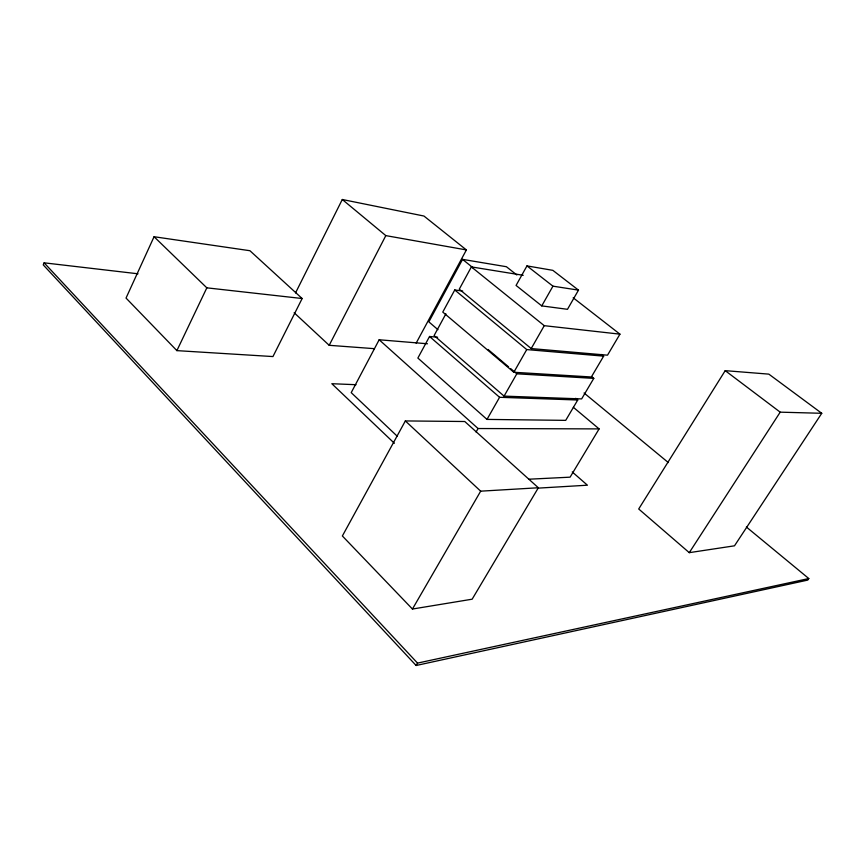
<?xml version="1.0" encoding="UTF-8"?>
<svg xmlns="http://www.w3.org/2000/svg" width="865" height="865" viewBox="0 0 865 865"><rect width="100%" height="100%" fill="white"/><g stroke="black" fill="none" stroke-linecap="round" stroke-linejoin="round"><path stroke-width="1.3" d="M138.022 273.794L44.137 262.83L43.25 264.895L416.119 665.499L807.726 580.101L808.797 578.544L746.376 527.012M154.067 236.729L126.031 298.068L176.893 350.628L272.951 356.564L302.144 298.522L249.931 250.72L154.067 236.729L206.832 287.84L302.144 298.522M176.893 350.628L206.832 287.84M295.516 292.943L342.291 199.501L423.947 216.034L466.397 249.931L416.119 343.178M294.154 312.741L329.187 345.308L385.822 235.615L466.397 249.931M427.461 343.773L379.162 339.772L351.212 392.645L397.132 436.111M516.859 274.983L506.403 266.723L462.57 259.37L428.856 321.867L437.939 329.673M437.614 337.209L429.548 336.485L417.871 358.056L486.995 419.406L565.71 420.368L577.744 399.998L575.69 398.3M462.699 291.062L454.752 289.98L442.772 312.081L513.832 372.264L591.346 376.978L603.651 356.142L601.553 354.466M445.907 313.811L434.1 335.566L504.079 396.116L581.637 398.916L593.779 378.383L591.714 376.697M523.228 275.297L471.371 266.907L459.272 289.191L531.207 348.563L607.511 355.18L619.946 334.16L573.192 297.787M405.35 420.931L342.367 535.976L412.443 609.036L472.149 599.196L538.354 487.763L464.775 421.514L405.35 420.931L480.67 491.169L538.354 487.763M526.969 265.89L516.07 285.439L541.76 305.896L567.483 309.313L578.49 290.132L552.843 270.345L526.969 265.89L552.94 286.164L578.49 290.132M541.76 305.896L552.94 286.164M476.085 432.024L478.075 428.532L599.11 428.899L570.1 477.166L528.612 479.221M486.995 419.406L499.581 397.295L577.744 399.998M513.832 372.264L526.742 349.579L603.651 356.142M504.079 396.116L516.805 373.81L593.779 378.383M531.207 348.563L544.258 325.673L619.946 334.16M412.443 609.036L480.67 491.169M416.119 665.499L417.536 663.109L808.797 578.544M725.205 370.653L638.705 508.988L689.275 552.659L734.493 545.815L821.75 413.297L768.834 374.134L725.205 370.653L780.198 412.162L821.75 413.297M689.275 552.659L780.198 412.162M537.511 488.163L587.411 485.2L572.262 471.944M356.023 384.709L331.836 383.714L394.375 443.28M329.187 345.308L374.415 348.671M462.57 259.37L473.036 267.815M471.371 266.907L544.258 325.673M584.08 393.002L668.342 462.58M454.752 289.98L526.742 349.579M342.291 199.501L385.822 235.615M573.333 407.285L599.11 428.899M488.033 349.46L508.588 366.857M510.642 368.598L516.805 373.81M429.548 336.485L499.581 397.295M379.162 339.772L478.075 428.532M44.137 262.83L417.536 663.109"/></g></svg>
